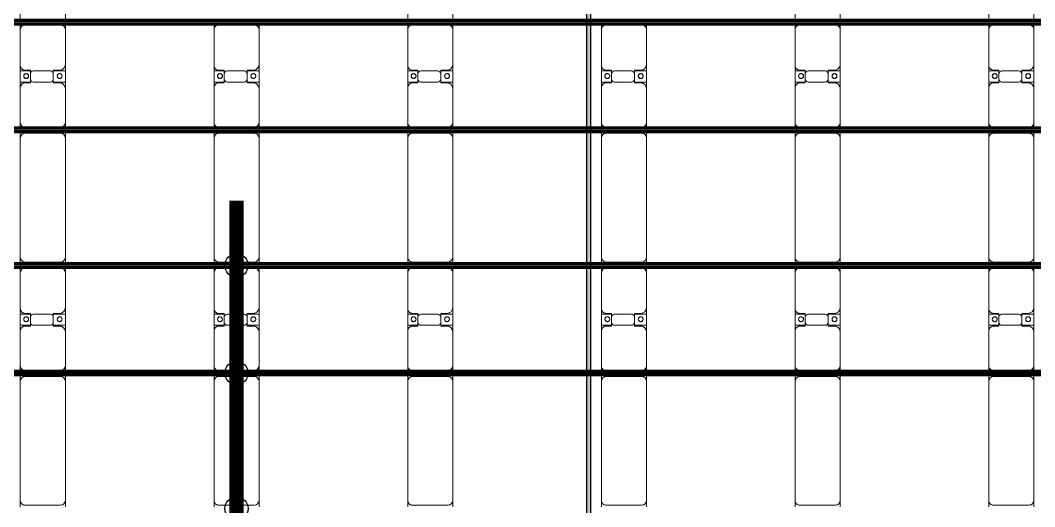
# Model space of a CAD drawing. Header units: millimetres. Extents: x -291190 to 146725, y 19759 to 185158.
# Drawn here: x -259412 to -248938, y 76893 to 81913 of the extents above; entities that cross this region are included whole.
import ezdxf

# ---------------------------------------------------------------- set-up
doc = ezdxf.new("R2010")
doc.units = ezdxf.units.MM
doc.layers.add('A-GENM', color=13, linetype='Continuous', lineweight=9)
doc.layers.add('S-BEAM', color=12, linetype='Continuous', lineweight=9)
doc.layers.add('GC-HOP 40x60 GIA CUONG', color=1, linetype='Continuous')

# ---------------------------------------------------------------- blocks, each defined once
blk = doc.blocks.new('Dai phao do pin - DẢI PHAO ĐỠ PIN-V47-KHUNG KẾT CẤU BÈ PIN 4')
at = {"layer": 'A-GENM', "color": 7}
for p, q in [((53320, 242), (53385, 242)), ((53425, 242), (53480, 242)), ((53425, 242), (53480, 242)), ((53840, 242), (53480, 242)), ((53840, 242), (54022, 242)), ((54022, 242), (53840, 242)), ((53908, 242), (54090, 242)), ((53908, 116), (53908, 242)), ((54090, 242), (53908, 242)), ((54022, 242), (54022, 116)), ((54440, 242), (54090, 242)), ((54440, 242), (54495, 242)), ((54440, 242), (54495, 242)), ((54535, 242), (54600, 242)), ((54535, 242), (54600, 242)), ((55830, 242), (54600, 242)), ((55830, 242), (55895, 242)), ((55830, 242), (55895, 242)), ((55935, 242), (55990, 242)), ((55935, 242), (55990, 242)), ((56350, 242), (55990, 242)), ((56350, 242), (56532, 242)), ((56532, 242), (56350, 242)), ((56418, 242), (56600, 242)), ((56418, 116), (56418, 242)), ((56600, 242), (56418, 242)), ((56532, 242), (56532, 116)), ((56950, 242), (56600, 242)), ((56950, 242), (57005, 242)), ((56950, 242), (57005, 242)), ((57045, 242), (57110, 242)), ((57045, 242), (57110, 242)), ((58340, 242), (57110, 242)), ((58340, 242), (58405, 242)), ((58340, 242), (58405, 242)), ((53430, 192), (53430, -173)), ((53900, 118), (53900, 182)), ((53992, 118), (53900, 118)), ((54030, 118), (53938, 118)), ((54030, 182), (54030, 118)), ((54490, -173), (54490, 192)), ((54550, 192), (54550, -173)), ((55880, -173), (55880, 192)), ((55940, 192), (55940, -173)), ((56410, 118), (56410, 182)), ((56502, 118), (56410, 118)), ((56540, 118), (56448, 118)), ((56540, 182), (56540, 118)), ((57000, -173), (57000, 192)), ((57060, 192), (57060, -173)), ((58390, -173), (58390, 192)), ((53908, 88), (53908, -88)), ((54022, -88), (54022, 88)), ((56418, 88), (56418, -88)), ((56532, -88), (56532, 88)), ((53900, -173), (53900, -118)), ((53900, -118), (53992, -118)), ((53908, -223), (53908, -116)), ((53908, -169), (53908, -202)), ((53938, -118), (54030, -118)), ((54022, -116), (54022, -223)), ((54030, -118), (54030, -173)), ((56410, -173), (56410, -118)), ((56410, -118), (56502, -118)), ((56418, -223), (56418, -116)), ((56418, -169), (56418, -202)), ((56448, -118), (56540, -118)), ((56532, -116), (56532, -223)), ((56540, -118), (56540, -173)), ((53385, -223), (53320, -223)), ((53385, -223), (53320, -223)), ((53480, -223), (53425, -223)), ((53480, -223), (53425, -223)), ((53480, -223), (53850, -223)), ((54022, -223), (53850, -223)), ((53850, -223), (54022, -223)), ((54080, -223), (53908, -223)), ((53908, -223), (54080, -223)), ((54080, -223), (54440, -223)), ((54495, -223), (54440, -223)), ((54495, -223), (54440, -223)), ((54600, -223), (54535, -223)), ((54600, -223), (54535, -223)), ((54600, -223), (55830, -223)), ((55895, -223), (55830, -223)), ((55895, -223), (55830, -223)), ((55990, -223), (55935, -223)), ((55990, -223), (55935, -223)), ((55990, -223), (56360, -223)), ((56532, -223), (56360, -223)), ((56360, -223), (56532, -223)), ((56590, -223), (56418, -223)), ((56418, -223), (56590, -223)), ((56590, -223), (56950, -223)), ((57005, -223), (56950, -223)), ((57005, -223), (56950, -223)), ((57110, -223), (57045, -223)), ((57110, -223), (57045, -223)), ((57110, -223), (58340, -223)), ((58405, -223), (58340, -223)), ((58405, -223), (58340, -223))]:
    blk.add_line(p, q, dxfattribs=at)
for centre, radius, start, end in [((53480, 192), 50, 90, 180), ((53480, 192), 50, 105, 180), ((53840, 182), 60, 360, 90), ((53840, 182), 60, 45, 60), ((53840, 182), 60, 360, 60), ((53840, 182), 60, 45, 60), ((54090, 182), 60, 90, 180), ((54090, 182), 60, 120, 180), ((54440, 192), 50, 360, 90), ((54440, 192), 50, 360, 75), ((54600, 192), 50, 90, 180), ((54600, 192), 50, 150, 180), ((55830, 192), 50, 360, 90), ((55830, 192), 50, 60, 90), ((55830, 192), 50, 15, 30), ((55990, 192), 50, 90, 180), ((55990, 192), 50, 105, 180), ((56350, 182), 60, 360, 90), ((56350, 182), 60, 45, 60), ((56350, 182), 60, 360, 60), ((56350, 182), 60, 45, 60), ((56600, 182), 60, 90, 180), ((56600, 182), 60, 120, 180), ((56950, 192), 50, 360, 90), ((56950, 192), 50, 360, 75), ((57110, 192), 50, 90, 180), ((57110, 192), 50, 150, 180), ((57110, 192), 50, 105, 120), ((58340, 192), 50, 360, 90), ((58340, 192), 50, 60, 90), ((58340, 192), 50, 15, 30), ((53938, 88), 30, 90, 180), ((53959, 183), 25, 0, 180), ((53959, 183), 25, 360, 165), ((53959, 183), 25, 180, 0), ((53961, 183), 25, 0, 180), ((53961, 183), 25, 90, 180), ((53961, 183), 25, 180, 0), ((53961, 183), 25, 180, 270), ((53959, 183), 25, 210, 255), ((53959, 183), 25, 270, 360), ((53961, 183), 25, 15, 75), ((53961, 183), 25, 285, 330), ((53992, 88), 30, 360, 90), ((56448, 88), 30, 90, 180), ((56469, 183), 25, 0, 180), ((56469, 183), 25, 360, 165), ((56469, 183), 25, 180, 0), ((56471, 183), 25, 0, 180), ((56471, 183), 25, 90, 180), ((56471, 183), 25, 180, 0), ((56471, 183), 25, 180, 270), ((56469, 183), 25, 210, 255), ((56469, 183), 25, 270, 360), ((56471, 183), 25, 15, 75), ((56471, 183), 25, 285, 330), ((56502, 88), 30, 360, 90), ((53938, -88), 30, 180, 270), ((53992, -88), 30, 270, 360), ((56448, -88), 30, 180, 270), ((56502, -88), 30, 270, 360), ((53480, -173), 50, 180, 270), ((53480, -173), 50, 180, 255), ((53850, -173), 50, 270, 360), ((53850, -173), 50, 285, 360), ((53850, -173), 50, 315, 0), ((53850, -173), 50, 315, 0), ((53959, -162), 25, 0, 180), ((53959, -162), 25, 105, 165), ((53959, -162), 25, 180, 0), ((53959, -162), 25, 195, 360), ((53961, -162), 25, 0, 180), ((53961, -162), 25, 105, 180), ((53961, -162), 25, 180, 0), ((53961, -162), 25, 180, 270), ((53959, -162), 25, 360, 75), ((53961, -162), 25, 15, 75), ((53961, -162), 25, 285, 345), ((54080, -173), 50, 180, 270), ((54080, -173), 50, 180, 255), ((54080, -173), 50, 210, 225), ((54080, -173), 50, 210, 225), ((54440, -173), 50, 270, 360), ((54440, -173), 50, 285, 360), ((54600, -173), 50, 180, 270), ((54600, -173), 50, 180, 210), ((55830, -173), 50, 270, 360), ((55830, -173), 50, 330, 360), ((55990, -173), 50, 180, 270), ((55990, -173), 50, 180, 255), ((56360, -173), 50, 270, 360), ((56360, -173), 50, 285, 360), ((56360, -173), 50, 315, 0), ((56360, -173), 50, 315, 0), ((56469, -162), 25, 0, 180), ((56469, -162), 25, 105, 165), ((56469, -162), 25, 180, 0), ((56469, -162), 25, 195, 360), ((56471, -162), 25, 0, 180), ((56471, -162), 25, 105, 180), ((56471, -162), 25, 180, 360), ((56471, -162), 25, 180, 270), ((56469, -162), 25, 360, 75), ((56471, -162), 25, 15, 75), ((56471, -162), 25, 285, 345), ((56590, -173), 50, 180, 270), ((56590, -173), 50, 180, 255), ((56590, -173), 50, 210, 225), ((56590, -173), 50, 210, 225), ((56950, -173), 50, 270, 360), ((56950, -173), 50, 285, 360), ((57110, -173), 50, 180, 270), ((57110, -173), 50, 180, 210), ((58340, -173), 50, 270, 360), ((58340, -173), 50, 330, 360), ((54600, -173), 50, 255, 270), ((55830, -173), 50, 285, 300), ((57110, -173), 50, 240, 270), ((58340, -173), 50, 285, 300)]:
    blk.add_arc(centre, radius, start, end, dxfattribs=at)
blk = doc.blocks.new('Dai phao do pin - DẢI PHAO ĐỠ PIN-V48-KHUNG KẾT CẤU BÈ PIN 4')
at = {"layer": 'A-GENM', "color": 7}
for p, q in [((53425, 242), (53480, 242)), ((53425, 242), (53480, 242)), ((53840, 242), (53480, 242)), ((53840, 242), (54022, 242)), ((54022, 242), (53840, 242)), ((53908, 242), (54090, 242)), ((53908, 116), (53908, 242)), ((54090, 242), (53908, 242)), ((54022, 242), (54022, 116)), ((54440, 242), (54090, 242)), ((54440, 242), (54495, 242)), ((54440, 242), (54495, 242)), ((54535, 242), (54600, 242)), ((54535, 242), (54600, 242)), ((55830, 242), (54600, 242)), ((55830, 242), (55895, 242)), ((55830, 242), (55895, 242)), ((55935, 242), (55990, 242)), ((55935, 242), (55990, 242)), ((56350, 242), (55990, 242)), ((56350, 242), (56532, 242)), ((56532, 242), (56350, 242)), ((56418, 242), (56600, 242)), ((56418, 116), (56418, 242)), ((56600, 242), (56418, 242)), ((56532, 242), (56532, 116)), ((56950, 242), (56600, 242)), ((56950, 242), (57005, 242)), ((56950, 242), (57005, 242)), ((57045, 242), (57110, 242)), ((57045, 242), (57110, 242)), ((58340, 242), (57110, 242)), ((58340, 242), (58405, 242)), ((58340, 242), (58405, 242)), ((53430, 192), (53430, -173)), ((53900, 118), (53900, 182)), ((53992, 118), (53900, 118)), ((54030, 118), (53938, 118)), ((54030, 182), (54030, 118)), ((54490, -173), (54490, 192)), ((54550, 192), (54550, -173)), ((55880, -173), (55880, 192)), ((55940, 192), (55940, -173)), ((56410, 118), (56410, 182)), ((56502, 118), (56410, 118)), ((56540, 118), (56448, 118)), ((56540, 182), (56540, 118)), ((57000, -173), (57000, 192)), ((57060, 192), (57060, -173)), ((58390, -173), (58390, 192)), ((53908, 88), (53908, -88)), ((54022, -88), (54022, 88)), ((56418, 88), (56418, -88)), ((56532, -88), (56532, 88)), ((53900, -173), (53900, -118)), ((53900, -118), (53992, -118)), ((53908, -223), (53908, -116)), ((53908, -169), (53908, -202)), ((53938, -118), (54030, -118)), ((54022, -116), (54022, -223)), ((54030, -118), (54030, -173)), ((56410, -173), (56410, -118)), ((56410, -118), (56502, -118)), ((56418, -223), (56418, -116)), ((56418, -169), (56418, -202)), ((56448, -118), (56540, -118)), ((56532, -116), (56532, -223)), ((56540, -118), (56540, -173)), ((53480, -223), (53425, -223)), ((53480, -223), (53425, -223)), ((53480, -223), (53850, -223)), ((54022, -223), (53850, -223)), ((53850, -223), (54022, -223)), ((54080, -223), (53908, -223)), ((53908, -223), (54080, -223)), ((54080, -223), (54440, -223)), ((54495, -223), (54440, -223)), ((54495, -223), (54440, -223)), ((54600, -223), (54535, -223)), ((54600, -223), (54535, -223)), ((54600, -223), (55830, -223)), ((55895, -223), (55830, -223)), ((55895, -223), (55830, -223)), ((55990, -223), (55935, -223)), ((55990, -223), (55935, -223)), ((55990, -223), (56360, -223)), ((56532, -223), (56360, -223)), ((56360, -223), (56532, -223)), ((56590, -223), (56418, -223)), ((56418, -223), (56590, -223)), ((56590, -223), (56950, -223)), ((57005, -223), (56950, -223)), ((57005, -223), (56950, -223)), ((57110, -223), (57045, -223)), ((57110, -223), (57045, -223)), ((57110, -223), (58340, -223)), ((58405, -223), (58340, -223)), ((58405, -223), (58340, -223))]:
    blk.add_line(p, q, dxfattribs=at)
for centre, radius, start, end in [((53480, 192), 50, 90, 180), ((53480, 192), 50, 105, 180), ((53840, 182), 60, 360, 90), ((53840, 182), 60, 45, 60), ((53840, 182), 60, 360, 60), ((53840, 182), 60, 45, 60), ((54090, 182), 60, 90, 180), ((54090, 182), 60, 120, 180), ((54440, 192), 50, 360, 90), ((54440, 192), 50, 360, 75), ((54600, 192), 50, 90, 180), ((54600, 192), 50, 150, 180), ((55830, 192), 50, 360, 90), ((55830, 192), 50, 60, 90), ((55830, 192), 50, 15, 30), ((55990, 192), 50, 90, 180), ((55990, 192), 50, 105, 180), ((56350, 182), 60, 360, 90), ((56350, 182), 60, 45, 60), ((56350, 182), 60, 360, 60), ((56350, 182), 60, 45, 60), ((56600, 182), 60, 90, 180), ((56600, 182), 60, 120, 180), ((56950, 192), 50, 360, 90), ((56950, 192), 50, 360, 75), ((57110, 192), 50, 90, 180), ((57110, 192), 50, 150, 180), ((57110, 192), 50, 105, 120), ((58340, 192), 50, 360, 90), ((58340, 192), 50, 60, 90), ((58340, 192), 50, 15, 30), ((53938, 88), 30, 90, 180), ((53959, 183), 25, 0, 180), ((53959, 183), 25, 360, 165), ((53959, 183), 25, 180, 0), ((53961, 183), 25, 0, 180), ((53961, 183), 25, 90, 180), ((53961, 183), 25, 180, 0), ((53961, 183), 25, 180, 270), ((53959, 183), 25, 210, 255), ((53959, 183), 25, 270, 360), ((53961, 183), 25, 15, 75), ((53961, 183), 25, 285, 330), ((53992, 88), 30, 360, 90), ((56448, 88), 30, 90, 180), ((56469, 183), 25, 0, 180), ((56469, 183), 25, 360, 165), ((56469, 183), 25, 180, 0), ((56471, 183), 25, 0, 180), ((56471, 183), 25, 90, 180), ((56471, 183), 25, 180, 0), ((56471, 183), 25, 180, 270), ((56469, 183), 25, 210, 255), ((56469, 183), 25, 270, 360), ((56471, 183), 25, 15, 75), ((56471, 183), 25, 285, 330), ((56502, 88), 30, 360, 90), ((53938, -88), 30, 180, 270), ((53992, -88), 30, 270, 360), ((56448, -88), 30, 180, 270), ((56502, -88), 30, 270, 360), ((53480, -173), 50, 180, 270), ((53480, -173), 50, 180, 255), ((53850, -173), 50, 270, 360), ((53850, -173), 50, 285, 360), ((53850, -173), 50, 315, 0), ((53850, -173), 50, 315, 0), ((53959, -162), 25, 0, 180), ((53959, -162), 25, 105, 165), ((53959, -162), 25, 180, 0), ((53959, -162), 25, 195, 360), ((53961, -162), 25, 0, 180), ((53961, -162), 25, 105, 180), ((53961, -162), 25, 180, 0), ((53961, -162), 25, 180, 270), ((53959, -162), 25, 360, 75), ((53961, -162), 25, 15, 75), ((53961, -162), 25, 285, 345), ((54080, -173), 50, 180, 270), ((54080, -173), 50, 180, 255), ((54080, -173), 50, 210, 225), ((54080, -173), 50, 210, 225), ((54440, -173), 50, 270, 360), ((54440, -173), 50, 285, 360), ((54600, -173), 50, 180, 270), ((54600, -173), 50, 180, 210), ((55830, -173), 50, 270, 360), ((55830, -173), 50, 330, 360), ((55990, -173), 50, 180, 270), ((55990, -173), 50, 180, 255), ((56360, -173), 50, 270, 360), ((56360, -173), 50, 285, 360), ((56360, -173), 50, 315, 0), ((56360, -173), 50, 315, 0), ((56469, -162), 25, 0, 180), ((56469, -162), 25, 105, 165), ((56469, -162), 25, 180, 0), ((56469, -162), 25, 195, 360), ((56471, -162), 25, 0, 180), ((56471, -162), 25, 105, 180), ((56471, -162), 25, 180, 360), ((56471, -162), 25, 180, 270), ((56469, -162), 25, 360, 75), ((56471, -162), 25, 15, 75), ((56471, -162), 25, 285, 345), ((56590, -173), 50, 180, 270), ((56590, -173), 50, 180, 255), ((56590, -173), 50, 210, 225), ((56590, -173), 50, 210, 225), ((56950, -173), 50, 270, 360), ((56950, -173), 50, 285, 360), ((57110, -173), 50, 180, 270), ((57110, -173), 50, 180, 210), ((58340, -173), 50, 270, 360), ((58340, -173), 50, 330, 360), ((54600, -173), 50, 255, 270), ((55830, -173), 50, 285, 300), ((57110, -173), 50, 240, 270), ((58340, -173), 50, 285, 300)]:
    blk.add_arc(centre, radius, start, end, dxfattribs=at)
blk = doc.blocks.new('Dai phao do pin - DẢI PHAO ĐỠ PIN-V49-KHUNG KẾT CẤU BÈ PIN 4')
at = {"layer": 'A-GENM', "color": 7}
for p, q in [((53425, 242), (53480, 242)), ((53425, 242), (53480, 242)), ((53840, 242), (53480, 242)), ((53840, 242), (54022, 242)), ((54022, 242), (53840, 242)), ((53908, 242), (54090, 242)), ((53908, 116), (53908, 242)), ((54090, 242), (53908, 242)), ((54022, 242), (54022, 116)), ((54440, 242), (54090, 242)), ((54440, 242), (54495, 242)), ((54440, 242), (54495, 242)), ((54535, 242), (54600, 242)), ((54535, 242), (54600, 242)), ((55830, 242), (54600, 242)), ((55830, 242), (55895, 242)), ((55830, 242), (55895, 242)), ((55935, 242), (55990, 242)), ((55935, 242), (55990, 242)), ((56350, 242), (55990, 242)), ((56350, 242), (56532, 242)), ((56532, 242), (56350, 242)), ((56418, 242), (56600, 242)), ((56418, 116), (56418, 242)), ((56600, 242), (56418, 242)), ((56532, 242), (56532, 116)), ((56950, 242), (56600, 242)), ((56950, 242), (57005, 242)), ((56950, 242), (57005, 242)), ((57045, 242), (57110, 242)), ((57045, 242), (57110, 242)), ((58340, 242), (57110, 242)), ((58340, 242), (58405, 242)), ((58340, 242), (58405, 242)), ((53430, 192), (53430, -173)), ((53900, 118), (53900, 182)), ((53992, 118), (53900, 118)), ((54030, 118), (53938, 118)), ((54030, 182), (54030, 118)), ((54490, -173), (54490, 192)), ((54550, 192), (54550, -173)), ((55880, -173), (55880, 192)), ((55940, 192), (55940, -173)), ((56410, 118), (56410, 182)), ((56502, 118), (56410, 118)), ((56540, 118), (56448, 118)), ((56540, 182), (56540, 118)), ((57000, -173), (57000, 192)), ((57060, 192), (57060, -173)), ((58390, -173), (58390, 192)), ((53908, 88), (53908, -88)), ((54022, -88), (54022, 88)), ((56418, 88), (56418, -88)), ((56532, -88), (56532, 88)), ((53900, -173), (53900, -118)), ((53900, -118), (53992, -118)), ((53908, -223), (53908, -116)), ((53908, -169), (53908, -202)), ((53938, -118), (54030, -118)), ((54022, -116), (54022, -223)), ((54030, -118), (54030, -173)), ((56410, -173), (56410, -118)), ((56410, -118), (56502, -118)), ((56418, -223), (56418, -116)), ((56418, -169), (56418, -202)), ((56448, -118), (56540, -118)), ((56532, -116), (56532, -223)), ((56540, -118), (56540, -173)), ((53480, -223), (53425, -223)), ((53480, -223), (53425, -223)), ((53480, -223), (53850, -223)), ((54022, -223), (53850, -223)), ((53850, -223), (54022, -223)), ((54080, -223), (53908, -223)), ((53908, -223), (54080, -223)), ((54080, -223), (54440, -223)), ((54495, -223), (54440, -223)), ((54495, -223), (54440, -223)), ((54600, -223), (54535, -223)), ((54600, -223), (54535, -223)), ((54600, -223), (55830, -223)), ((55895, -223), (55830, -223)), ((55895, -223), (55830, -223)), ((55990, -223), (55935, -223)), ((55990, -223), (55935, -223)), ((55990, -223), (56360, -223)), ((56532, -223), (56360, -223)), ((56360, -223), (56532, -223)), ((56590, -223), (56418, -223)), ((56418, -223), (56590, -223)), ((56590, -223), (56950, -223)), ((57005, -223), (56950, -223)), ((57005, -223), (56950, -223)), ((57110, -223), (57045, -223)), ((57110, -223), (57045, -223)), ((57110, -223), (58340, -223)), ((58405, -223), (58340, -223)), ((58405, -223), (58340, -223))]:
    blk.add_line(p, q, dxfattribs=at)
for centre, radius, start, end in [((53480, 192), 50, 90, 180), ((53480, 192), 50, 105, 180), ((53840, 182), 60, 360, 90), ((53840, 182), 60, 45, 60), ((53840, 182), 60, 360, 60), ((53840, 182), 60, 45, 60), ((54090, 182), 60, 90, 180), ((54090, 182), 60, 120, 180), ((54440, 192), 50, 360, 90), ((54440, 192), 50, 360, 75), ((54600, 192), 50, 90, 180), ((54600, 192), 50, 150, 180), ((55830, 192), 50, 360, 90), ((55830, 192), 50, 60, 90), ((55830, 192), 50, 15, 30), ((55990, 192), 50, 90, 180), ((55990, 192), 50, 105, 180), ((56350, 182), 60, 360, 90), ((56350, 182), 60, 45, 60), ((56350, 182), 60, 360, 60), ((56350, 182), 60, 45, 60), ((56600, 182), 60, 90, 180), ((56600, 182), 60, 120, 180), ((56950, 192), 50, 360, 90), ((56950, 192), 50, 360, 75), ((57110, 192), 50, 90, 180), ((57110, 192), 50, 150, 180), ((57110, 192), 50, 105, 120), ((58340, 192), 50, 360, 90), ((58340, 192), 50, 60, 90), ((58340, 192), 50, 15, 30), ((53938, 88), 30, 90, 180), ((53959, 183), 25, 0, 180), ((53959, 183), 25, 360, 165), ((53959, 183), 25, 180, 0), ((53961, 183), 25, 0, 180), ((53961, 183), 25, 90, 180), ((53961, 183), 25, 180, 0), ((53961, 183), 25, 180, 270), ((53959, 183), 25, 210, 255), ((53959, 183), 25, 270, 360), ((53961, 183), 25, 15, 75), ((53961, 183), 25, 285, 330), ((53992, 88), 30, 360, 90), ((56448, 88), 30, 90, 180), ((56469, 183), 25, 0, 180), ((56469, 183), 25, 360, 165), ((56469, 183), 25, 180, 0), ((56471, 183), 25, 0, 180), ((56471, 183), 25, 90, 180), ((56471, 183), 25, 180, 0), ((56471, 183), 25, 180, 270), ((56469, 183), 25, 210, 255), ((56469, 183), 25, 270, 360), ((56471, 183), 25, 15, 75), ((56471, 183), 25, 285, 330), ((56502, 88), 30, 360, 90), ((53938, -88), 30, 180, 270), ((53992, -88), 30, 270, 360), ((56448, -88), 30, 180, 270), ((56502, -88), 30, 270, 360), ((53480, -173), 50, 180, 270), ((53480, -173), 50, 180, 255), ((53850, -173), 50, 270, 360), ((53850, -173), 50, 285, 360), ((53850, -173), 50, 315, 0), ((53850, -173), 50, 315, 0), ((53959, -162), 25, 0, 180), ((53959, -162), 25, 105, 165), ((53959, -162), 25, 180, 0), ((53959, -162), 25, 195, 360), ((53961, -162), 25, 0, 180), ((53961, -162), 25, 105, 180), ((53961, -162), 25, 180, 0), ((53961, -162), 25, 180, 270), ((53959, -162), 25, 360, 75), ((53961, -162), 25, 15, 75), ((53961, -162), 25, 285, 345), ((54080, -173), 50, 180, 270), ((54080, -173), 50, 180, 255), ((54080, -173), 50, 210, 225), ((54080, -173), 50, 210, 225), ((54440, -173), 50, 270, 360), ((54440, -173), 50, 285, 360), ((54600, -173), 50, 180, 270), ((54600, -173), 50, 180, 210), ((55830, -173), 50, 270, 360), ((55830, -173), 50, 330, 360), ((55990, -173), 50, 180, 270), ((55990, -173), 50, 180, 255), ((56360, -173), 50, 270, 360), ((56360, -173), 50, 285, 360), ((56360, -173), 50, 315, 0), ((56360, -173), 50, 315, 0), ((56469, -162), 25, 0, 180), ((56469, -162), 25, 105, 165), ((56469, -162), 25, 180, 0), ((56469, -162), 25, 195, 360), ((56471, -162), 25, 0, 180), ((56471, -162), 25, 105, 180), ((56471, -162), 25, 180, 360), ((56471, -162), 25, 180, 270), ((56469, -162), 25, 360, 75), ((56471, -162), 25, 15, 75), ((56471, -162), 25, 285, 345), ((56590, -173), 50, 180, 270), ((56590, -173), 50, 180, 255), ((56590, -173), 50, 210, 225), ((56590, -173), 50, 210, 225), ((56950, -173), 50, 270, 360), ((56950, -173), 50, 285, 360), ((57110, -173), 50, 180, 270), ((57110, -173), 50, 180, 210), ((58340, -173), 50, 270, 360), ((58340, -173), 50, 330, 360), ((54600, -173), 50, 255, 270), ((55830, -173), 50, 285, 300), ((57110, -173), 50, 240, 270), ((58340, -173), 50, 285, 300)]:
    blk.add_arc(centre, radius, start, end, dxfattribs=at)
blk = doc.blocks.new('Dầm C52 - Dầm C52-73880-KHUNG KẾT CẤU BÈ PIN 4')
at = {"layer": 'S-BEAM', "lineweight": 140}
blk.add_hatch(color=1, dxfattribs=at).paths.add_polyline_path([(-101365, 20), (-101557, 20), (-101557, -20), (101518, -20), (101518, 20), (-100457, 20)])
at = {"layer": 'S-BEAM', "color": 1, "lineweight": 140}
for p, q in [((-101557, 20), (101518, 20)), ((101518, -20), (-101557, -20))]:
    blk.add_line(p, q, dxfattribs=at)
blk = doc.blocks.new('Dầm C52 - Dầm C52-73879-KHUNG KẾT CẤU BÈ PIN 4')
at = {"layer": 'S-BEAM', "lineweight": 140}
blk.add_hatch(color=1, dxfattribs=at).paths.add_polyline_path([(-101365, 20), (-101557, 20), (-101557, -20), (101557, -20), (101557, 20), (-100457, 20)])
at = {"layer": 'S-BEAM', "color": 1, "lineweight": 140}
for p, q in [((-101557, 20), (101557, 20)), ((101557, -20), (-101557, -20))]:
    blk.add_line(p, q, dxfattribs=at)
blk = doc.blocks.new('Dầm C52 - Hộp 40x60-74703-KHUNG KẾT CẤU BÈ PIN 4')
at = {"layer": 'S-BEAM', "lineweight": 25}
blk.add_hatch(color=4, dxfattribs=at).paths.add_polyline_path([(-37152, -20), (37152, -20), (37152, 20), (-37152, 20)])
at = {"layer": 'S-BEAM', "color": 4, "lineweight": 25}
for p, q in [((-37152, 20), (37152, 20)), ((37152, -20), (-37152, -20))]:
    blk.add_line(p, q, dxfattribs=at)

msp = doc.modelspace()

# ---------------------------------------------------------------- linework, layer by layer
at = {"layer": 'GC-HOP 40x60 GIA CUONG', "const_width": 150}
msp.add_lwpolyline([(-257180, 65052), (-257180, 80052)], dxfattribs=at)
at = {"layer": 'GC-HOP 40x60 GIA CUONG'}
for centre in [(-257180, 79383), (-257180, 78273), (-257180, 76873)]:
    msp.add_circle(centre, 120, dxfattribs=at)

# ---------------------------------------------------------------- block references
at = {"layer": 'A-GENM', "color": 7, "rotation": 269.9999999999996}
for name, p in [('Dai phao do pin - DẢI PHAO ĐỠ PIN-V47-KHUNG KẾT CẤU BÈ PIN 4', (-259189, 135298)), ('Dai phao do pin - DẢI PHAO ĐỠ PIN-V49-KHUNG KẾT CẤU BÈ PIN 4', (-257189, 135298)), ('Dai phao do pin - DẢI PHAO ĐỠ PIN-V47-KHUNG KẾT CẤU BÈ PIN 4', (-255189, 135298)), ('Dai phao do pin - DẢI PHAO ĐỠ PIN-V48-KHUNG KẾT CẤU BÈ PIN 4', (-253189, 135298)), ('Dai phao do pin - DẢI PHAO ĐỠ PIN-V47-KHUNG KẾT CẤU BÈ PIN 4', (-251189, 135298)), ('Dai phao do pin - DẢI PHAO ĐỠ PIN-V47-KHUNG KẾT CẤU BÈ PIN 4', (-249189, 135298))]:
    msp.add_blockref(name, p, dxfattribs=at)
at = {"layer": 'S-BEAM', "color": 4, "lineweight": 25, "rotation": 89.99999999999977}
msp.add_blockref('Dầm C52 - Hộp 40x60-74703-KHUNG KẾT CẤU BÈ PIN 4', (-253544, 101989), dxfattribs=at)
at = {"layer": 'S-BEAM', "color": 1, "lineweight": 140, "rotation": 180}
for name, p in [('Dầm C52 - Dầm C52-73879-KHUNG KẾT CẤU BÈ PIN 4', (-182146, 81893)), ('Dầm C52 - Dầm C52-73880-KHUNG KẾT CẤU BÈ PIN 4', (-182146, 80783)), ('Dầm C52 - Dầm C52-73879-KHUNG KẾT CẤU BÈ PIN 4', (-182146, 79383)), ('Dầm C52 - Dầm C52-73880-KHUNG KẾT CẤU BÈ PIN 4', (-182146, 78273))]:
    msp.add_blockref(name, p, dxfattribs=at)

doc.saveas('drawing.dxf')
